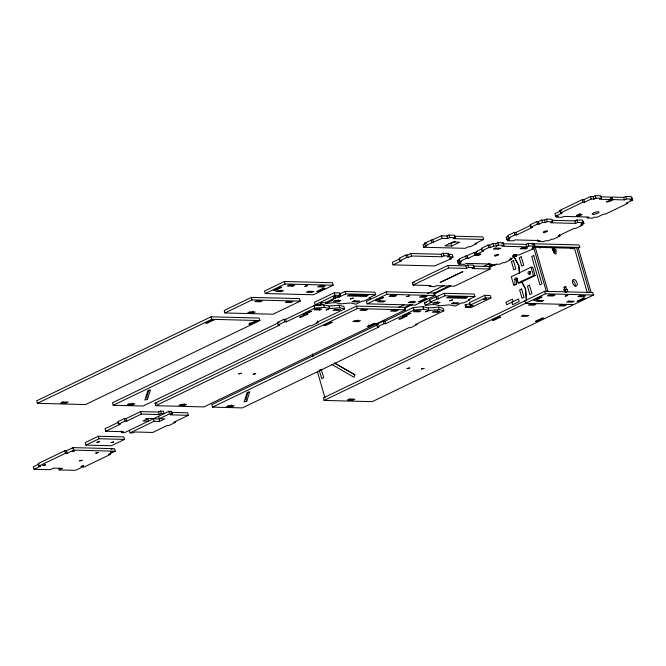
<?xml version="1.0" encoding="UTF-8"?>
<svg xmlns="http://www.w3.org/2000/svg" width="666" height="666" viewBox="0 0 666 666"><rect width="100%" height="100%" fill="white"/><g stroke="black" fill="none" stroke-linecap="round" stroke-linejoin="round"><path stroke-width="1" d="M513.702 285.065L514.918 284.482L514.926 279.72A1.34 1.049 -88.5 0 1 515.551 277.988A1.34 1.049 -88.5 0 1 516.899 278.771L518.106 282.942L519.763 282.983L535.131 275.582L532.717 267.233L531.06 267.191L511.297 276.715L513.702 285.065L516.575 284.524L516.583 279.762A1.34 1.049 -88.5 0 1 517.207 278.03M148.834 390.268L146.728 396.886L147.452 399.392L144.88 400.033L147.885 390.584L150.458 389.943L147.452 399.392M248.11 392.141L246.004 398.759L246.728 401.265L244.156 401.906L247.161 392.457L249.733 391.816L246.728 401.265M211.022 316.808L36.688 400.815L37.413 403.321L85.556 404.553L259.898 320.554L259.174 318.048L211.022 316.808L211.746 319.314L259.898 320.554M251.34 297.386L224.201 310.464L224.925 312.962L273.068 314.202L300.216 301.124L299.492 298.618L251.34 297.386L252.064 299.891L300.216 301.124M284.324 281.493L264.519 291.034L265.243 293.54L313.386 294.772L333.191 285.231L332.467 282.725L284.324 281.493L285.048 283.999L333.191 285.231M37.413 403.321L211.746 319.314M224.925 312.962L252.064 299.891M265.243 293.54L285.048 283.999M281.468 291.616L283.45 290.667L277.913 290.526L275.932 291.475L281.468 291.616L280.985 289.951M292.715 286.205L294.688 285.248L289.152 285.106L287.179 286.064L292.715 286.205L292.232 284.532M253.246 312.945L255.22 311.988L249.683 311.846L247.71 312.804L253.246 312.945L252.764 311.272M323.152 286.979L325.125 286.03L319.588 285.889L317.615 286.838L323.152 286.979L322.669 285.314M250.491 324.242L257.076 321.07L255.419 321.02L248.826 324.2L250.491 324.242L250.008 322.569M424.617 243.123L426.273 243.173L422.985 244.755L423.709 247.261L426.998 245.671L425.341 245.629L424.617 243.123L441.433 235.864L446.961 236.005L448.942 235.056L454.478 235.198L455.194 237.704L453.221 238.653L483.658 239.435L482.933 236.93L454.528 236.205M448.609 254.454L452.297 254.554L453.022 257.051L447.485 256.91L449.458 255.96L448.734 253.455L443.206 253.313L441.225 254.262L410.789 253.488L407.5 255.07L405.835 255.028L399.25 258.208L399.975 260.706L401.631 260.756L393.065 264.877L392.341 262.371L400.05 258.658M425.341 245.629L442.157 238.37L447.685 238.511L449.667 237.562L455.194 237.704M399.975 260.706L406.56 257.534L408.216 257.575L411.513 255.994L441.949 256.768L443.931 255.819L449.458 255.96M321.911 304.362C317.024 303.413 324.225 301.998 325.1 302.83L340.459 295.421L339.735 292.915L334.207 292.774L314.435 302.297L315.16 304.803L320.696 304.945L321.911 304.362L321.428 302.689M278.155 322.935L112.504 402.755L113.228 405.261L279.82 324.991L278.155 324.95L277.431 322.444L284.024 319.272L285.681 319.314L313.977 305.677L323.626 304.82L328.921 306.06L339.094 305.219L343.864 306.443L344.588 308.949L316.292 322.585L317.948 322.627L317.466 320.962M315.16 304.803L334.931 295.279L340.459 295.421M339.269 294.197L345.046 291.408L374.933 292.174L375.657 294.68L369.047 297.869L370.712 297.91L364.119 301.082L362.462 301.04L355.852 304.22L350.557 302.988L340.909 303.838L335.09 302.589L325.974 303.455L325.491 301.79M278.155 324.95L284.748 321.778L286.405 321.82L314.702 308.183L324.35 307.326L329.645 308.566L339.818 307.725L344.588 308.949M325.974 303.455L332.575 300.274L330.919 300.233L337.504 297.061L339.169 297.103L345.771 293.914L375.657 294.68M449.001 243.481L450.932 243.531L455.394 241.383M306.202 313.969L311.472 311.43L309.807 311.388L303.221 314.56L304.878 314.602L299.608 317.141L301.265 317.183L307.858 314.011L306.202 313.969L305.719 312.296M451.656 246.037L459.69 242.166L452.938 241.991L444.905 245.871L451.656 246.037L450.932 243.531M319.747 309.965L321.72 309.016L316.184 308.874L314.21 309.823L319.747 309.965L319.264 308.3M338.852 301.465L340.825 300.508L335.298 300.366L333.316 301.323L338.852 301.465L338.37 299.792M132.909 404.77L134.89 403.812L129.354 403.671L127.381 404.62L132.909 404.77L132.426 403.096M447.419 254.087L448.734 253.455M483.658 239.435L475.091 243.565L476.756 243.606L470.163 246.786L468.506 246.736L465.209 248.326L423.709 247.261M453.022 257.051L449.725 258.641L451.382 258.683L450.899 257.018M317.948 322.627L311.363 325.807L309.698 325.757L143.107 406.027L113.228 405.261M451.382 258.683L434.573 265.942L393.065 264.877M155.053 403.18L356.535 306.094L404.678 307.334L405.403 309.84L203.921 406.918L155.777 405.686L155.053 403.18L157.109 403.23M386.222 291.791L366.417 301.332L367.141 303.838L415.284 305.078L435.089 295.538L434.365 293.032L386.222 291.791L386.938 294.297L435.089 295.538M118.565 424.217L125.15 421.037L126.815 421.087L141.309 414.102L159.291 414.56L161.272 413.611L164.036 413.678L163.312 411.172L160.548 411.105L158.566 412.054L140.584 411.596L126.09 418.581L124.425 418.539L117.84 421.711L118.565 424.217L120.221 424.259L105.728 431.243L105.003 428.738L118.59 422.186M503.338 243.798L526.165 244.38L528.138 243.431L533.674 243.573L534.398 246.079L528.862 245.937L526.881 246.886L501.981 246.245L503.962 245.296L503.238 242.79L497.702 242.649L495.729 243.598L492.957 243.531L489.66 245.121L488.003 245.08L481.418 248.251L482.134 250.757L483.799 250.799L476.881 254.129L480.061 253.779L479.204 254.196L480.86 254.237L478.887 255.186L475.149 255.528L476.007 255.111L475.291 252.605L474.184 252.58L459.016 259.041L459.74 261.547L461.396 261.596L458.1 263.178L457.375 260.672L459.848 259.482M530.902 225.25L516.017 232.417L514.36 232.376L507.767 235.548L508.491 238.053L510.156 238.103L506.859 239.685L506.135 237.179L508.608 235.989M552.089 220.304L574.916 220.887L576.898 219.938L582.425 220.08L583.15 222.586L577.622 222.444L575.64 223.393L550.74 222.76L552.713 221.803L551.989 219.297L546.461 219.156L544.48 220.105L541.716 220.038L538.419 221.628L536.763 221.587L530.169 224.758L530.894 227.264L532.559 227.306L516.741 234.923L515.084 234.882L508.491 238.053M559.823 210.473L561.48 210.514L554.895 213.686L555.619 216.192L562.204 213.02L560.547 212.978L559.823 210.473L582.226 199.675L583.882 199.717L590.476 196.545L593.24 196.62L595.213 195.662L600.749 195.804L601.473 198.31L599.5 199.267L611.122 199.559L610.397 197.053L600.707 196.811M155.777 405.686L357.259 308.599L405.403 309.84M367.141 303.838L386.938 294.297M477.231 255.145L476.157 251.623L482.209 248.709M490.126 269.014L454.545 286.164L436.555 285.697L434.582 286.655L429.046 286.513L431.027 285.556L413.037 285.098L412.312 282.592L447.893 265.443L465.884 265.909L467.857 264.96L473.393 265.101L474.117 267.607L472.136 268.556L490.126 269.014L489.402 266.508L473.409 266.1M58.725 468.248L59.199 469.921L75.524 470.338L82.118 467.166L83.774 467.207L110.331 454.412L108.666 454.37L115.26 451.19L114.535 448.684L73.027 447.619L66.442 450.799L64.785 450.757L38.228 463.553L38.953 466.05L40.609 466.1L34.024 469.272L33.3 466.766L39.069 463.986M476.506 252.639L475.649 253.055L476.373 255.553M377.064 300.741L383.658 297.569L381.993 297.527L375.408 300.699L377.064 300.741L376.581 299.076M459.74 261.547L466.325 258.375L467.982 258.416L474.9 255.086L476.007 255.111M482.134 250.757L488.727 247.577L490.384 247.627L493.681 246.037L496.445 246.104L498.426 245.155L503.962 245.296M530.894 227.264L537.487 224.084L539.144 224.134L542.44 222.544L545.204 222.61L547.186 221.661L552.713 221.803M560.547 212.978L582.95 202.181L584.606 202.223L591.192 199.051L593.964 199.117L595.937 198.168L601.473 198.31M98.385 436.238L85.206 442.59L85.931 445.096L111.389 445.754L124.567 439.402L123.843 436.896L98.385 436.238L99.109 438.744L124.567 439.402M413.037 285.098L448.618 267.948L466.6 268.415L468.581 267.457L474.117 267.607M38.953 466.05L65.501 453.263L67.166 453.305L73.751 450.124L115.26 451.19M458.166 261.696L458.891 264.202L460.872 263.253L458.1 263.178M501.914 243.423L503.238 242.79M506.926 238.203L507.65 240.709L509.623 239.76L506.859 239.685M85.931 445.096L99.109 438.744M121.254 430.985L121.736 432.659L123.709 431.701L105.728 431.243M611.122 199.559L606.376 201.848L608.033 201.89L612.179 200.258L611.463 200.241L610.739 197.735L612.054 197.103L623.676 197.394L625.649 196.445L631.185 196.587L631.909 199.092L629.936 200.041L632.7 200.116L631.976 197.611M158.633 416.233L159.357 418.739L164.893 418.881L159.624 421.42L158.899 418.922L153.363 418.772L124.5 432.725L121.736 432.659M171.637 412.387L187.621 412.803L188.345 415.309L170.363 414.843L172.336 413.894L171.612 411.388L168.848 411.313L153.821 418.598L148.293 418.456L143.015 420.995L148.551 421.137L147.827 418.631L145.987 418.589M170.296 412.021L171.612 411.388M184.599 405.419L186.572 404.47L181.035 404.329L179.062 405.278L184.599 405.419L184.116 403.746M358.433 321.653L360.414 320.704L354.878 320.562L352.905 321.512L358.433 321.653L357.95 319.988M576.714 215.076L577.197 216.75L579.237 216.134L580.685 215.434L580.203 213.761M579.487 213.744L579.969 215.418L581.942 214.46L577.588 215.351L575.541 216.708L563.919 216.408L561.938 217.357L556.41 217.216L558.383 216.267L555.619 216.192M611.463 200.241L612.778 199.6L624.4 199.9L626.373 198.951L631.909 199.092M129.312 430.361L130.036 432.867L154.087 421.278L159.624 421.42M159.357 418.739L169.572 413.819L172.336 413.894M59.199 469.921L62.496 468.331L53.646 468.106L50.35 469.688L34.024 469.272M398.659 307.409L404.287 304.703M427.722 293.415L444.588 285.281M483.957 266.317L489.568 263.611M532.35 244.206L533.674 243.573M488.844 263.311L489.327 264.985L491.308 264.036L466.4 263.395L464.427 264.344L458.891 264.202M537.604 239.818L538.086 241.492L540.059 240.543L515.159 239.902L513.186 240.851L507.65 240.709M413.802 302.705L415.775 301.748L410.248 301.606L408.266 302.564L413.802 302.705L413.32 301.032M525.699 248.868L527.672 247.91L522.144 247.769L520.163 248.726L525.699 248.868L525.216 247.194M405.011 307.209L410.631 304.495M434.065 293.207L450 285.531M489.36 266.567L493.106 264.76M404.653 308.216L412.146 304.612M433.666 294.239L450.516 286.122M488.836 267.657L496.137 264.144M534.398 246.079L532.417 247.028L535.189 247.103L531.893 248.693L533.549 248.734L533.066 247.061M583.15 222.586L581.177 223.535L583.94 223.61L583.216 221.104M513.603 254.42L514.085 256.094L513.228 256.502L516.408 256.152L515.925 254.479M368.856 326.606L375.441 323.435L373.784 323.385L367.199 326.565L368.856 326.606L368.373 324.933M516.408 256.152L509.49 259.482L511.147 259.524L510.664 257.859M583.94 223.61L580.652 225.2L582.309 225.241L575.724 228.413L574.059 228.371L558.25 235.989L559.906 236.03L559.423 234.365M632.7 200.116L626.115 203.288L627.772 203.33L605.369 214.127L603.712 214.086L597.119 217.258L594.355 217.191L592.374 218.14L586.846 217.998L588.819 217.049L577.197 216.75M511.147 259.524L504.562 262.704L502.897 262.654L499.608 264.244L496.836 264.177L494.863 265.126L489.327 264.985M533.549 248.734L518.381 255.195L516.916 254.728L512.42 256.044L514.085 256.094M559.906 236.03L553.321 239.211L551.656 239.161L548.359 240.751L545.596 240.684L543.623 241.633L538.086 241.492M212.504 407.134L242.382 407.908L408.974 327.639L410.639 327.68L417.224 324.5L415.567 324.459L443.864 310.822L443.14 308.316L438.37 307.093L428.196 307.933L422.902 306.693L413.261 307.55L384.956 321.187L383.3 321.145L376.706 324.317L377.431 326.823L379.096 326.864L212.504 407.134L211.78 404.637L378.371 324.359M188.345 415.309L173.851 422.294L175.508 422.336L168.923 425.507L167.258 425.466L152.764 432.45L134.782 431.984L132.8 432.942L130.036 432.867M425.249 305.328L434.365 304.462L440.193 305.719L449.833 304.861L455.128 306.102L461.738 302.913L463.394 302.955L469.988 299.783L468.323 299.742L474.933 296.561L474.209 294.056L444.322 293.29L429.47 299.6L430.194 302.106L431.851 302.148L425.249 305.328L424.525 302.822L430.303 300.041M539.943 248.085L541.267 247.452M377.431 326.823L384.024 323.651L385.681 323.693L413.977 310.056L423.626 309.199L428.921 310.439L439.094 309.598L443.864 310.822M430.194 302.106L445.046 295.787L474.933 296.561M438.128 303.338L440.101 302.389L434.573 302.247L432.592 303.197L438.128 303.338L437.645 301.665M552.572 248.743L554.545 247.794L574.467 248.301L587.221 292.474M555.744 249.484L553.055 250.416L555.744 249.484L556.277 251.323L553.579 252.256M232.184 406.643L234.166 405.686L228.629 405.544L226.656 406.501L232.184 406.643L231.71 404.97M465.442 298.318L467.424 297.369L448.601 296.886L446.628 297.835L465.442 298.318L464.96 296.653M437.837 312.329L439.81 311.372L434.282 311.23L432.301 312.188L437.837 312.329L437.354 310.656M570.387 248.868L571.703 248.235M573.143 248.942L576.448 247.352L589.46 292.449M577.963 248.301L579.761 247.436L579.045 244.93L530.894 243.698M470.887 306.252L470.163 303.746L464.968 304.845L465.692 307.351L471.228 307.492L490.992 297.968L490.268 295.463L484.731 295.321L469.372 302.722L470.096 305.228L473.085 305.552L465.692 307.351M470.096 305.228L485.456 297.827L490.992 297.968M518.106 282.942L533.466 275.541L535.131 275.582M544.638 291.3L323.36 397.918L324.084 400.424L372.227 401.665L593.506 295.038L592.782 292.532L544.638 291.3L545.362 293.806L593.506 295.038M324.084 400.424L545.362 293.806M563.852 287.829L565.825 286.88L566.55 289.385L567.274 289.402L567.798 291.242L565.101 292.174M563.569 289.976L564.893 289.344L564.169 286.838L565.825 286.88M566.55 289.385L564.577 290.334L567.274 289.402M567.141 291.558L565.825 292.191L565.292 290.351M350.133 400.091L352.106 399.142M71.87 448.593L72.81 448.268M552.181 248.102L553.995 247.844L552.289 248.668M110.989 449.242L112.154 449.192M424.525 302.822L426.548 302.63M610.739 197.735L611.455 197.752M579.969 215.418L580.685 215.434M534.69 246.278L579.761 247.436M535.73 247.311L552.888 247.752L553.371 249.417L552.647 249.4L554.62 253.763L556.285 253.804L555.561 251.298M476.157 251.623L477.264 251.656M457.375 260.672L459.224 260.722M514.926 279.72L516.583 279.762M514.918 284.482L516.575 284.524M412.312 282.592L414.31 282.642M564.893 289.344L564.169 289.327L564.701 291.159L565.417 291.175M573.709 304.578L525.557 303.346L524.841 300.841M277.431 322.444L279.096 322.486M334.515 363.028L354.853 374.725L353.996 377.272L331.859 364.46M334.54 363.128L354.878 374.833M521.803 281.743L525.416 288.561L526.498 300.882L525.649 289.352L521.403 281.085M625.649 196.445L626.373 198.951M623.676 197.394L624.4 199.9M612.054 197.103L612.778 199.6M610.247 199.284L610.73 200.957M595.213 195.662L595.937 198.168M593.24 196.62L593.964 199.117M590.476 196.545L591.192 199.051M583.882 199.717L584.606 202.223M582.226 199.675L582.95 202.181M578.754 214.46L579.237 216.134M578.038 214.444L578.513 216.109M576.898 219.938L577.622 222.444M574.916 220.887L575.64 223.393M578.105 247.394L591.125 292.491M546.461 219.156L547.186 221.661M554.545 247.794L555.028 249.467M553.771 250.433L554.303 252.272M544.48 220.105L545.204 222.61M541.716 220.038L542.44 222.544M538.419 221.628L539.144 224.134M536.763 221.587L537.487 224.084M534.465 244.597L547.96 291.383M533.566 247.228L546.295 291.342M528.138 243.431L528.862 245.937M526.165 244.38L526.881 246.886M531.06 267.191L533.466 275.541M516.017 232.417L516.741 234.923M514.36 232.376L515.084 234.882M514.818 254.454L515.301 256.119M513.961 254.862L514.443 256.535M497.702 242.649L498.426 245.155M513.228 301.573L512.504 299.067L505.91 302.239L506.635 304.745L518.498 299.034L519.222 301.54L512.629 304.712L511.904 302.206M495.729 243.598L496.445 246.104M492.957 243.531L493.681 246.037M489.66 245.121L490.384 247.627M488.003 245.08L488.727 247.577M478.404 253.513L478.887 255.186M474.184 252.58L474.9 255.086M484.731 295.321L485.456 297.827M467.266 255.91L467.982 258.416M465.601 255.869L466.325 258.375M467.857 264.96L468.581 267.457M465.884 265.909L466.6 268.415M448.942 235.056L449.667 237.562M446.961 236.005L447.685 238.511M466.183 304.254L466.908 306.76M441.433 235.864L442.157 238.37M447.893 265.443L448.618 267.948M443.206 253.313L443.931 255.819M441.225 254.262L441.949 256.768M432.867 239.993L433.591 242.499M431.202 239.951L431.926 242.457M444.322 293.29L445.046 295.787M437.72 296.47L438.444 298.976M436.055 296.428L436.779 298.934M438.37 307.093L439.094 309.598M428.196 307.933L428.921 310.439M410.789 253.488L411.513 255.994M422.902 306.693L423.626 309.199M407.5 255.07L408.216 257.575M405.835 255.028L406.56 257.534M413.261 307.55L413.977 310.056M384.956 321.187L385.681 323.693M383.3 321.145L384.024 323.651M356.535 306.094L357.259 308.599M345.046 291.408L345.771 293.914M338.686 295.429L339.169 297.103M339.094 305.219L339.818 307.725M334.207 292.774L334.931 295.279M328.921 306.06L329.645 308.566M323.626 304.82L324.35 307.326M313.977 305.677L314.702 308.183M312.287 353.846L313.137 356.785M317.382 371.495L325.016 397.96M285.681 319.314L286.405 321.82M284.024 319.272L284.748 321.778M168.848 411.313L169.572 413.819M160.548 411.105L161.272 413.611M158.566 412.054L159.291 414.56M153.363 418.772L154.087 421.278M140.584 411.596L141.309 414.102M126.09 418.581L126.815 421.087M124.425 418.539L125.15 421.037M73.027 447.619L73.751 450.124M66.442 450.799L67.166 453.305M64.785 450.757L65.501 453.263M519.488 273.293L518.681 265.218L513.952 256.643L518.906 266.009L519.538 273.202M517.807 280.761A1.34 1.049 -88.5 0 1 517.107 278.346M530.069 274.142A1.482 1.157 -88.5 0 1 530.511 271.861M530.078 273.976A1.34 1.049 -88.5 0 1 530.386 271.686M572.502 280.536A3.571 2.056 64.3 0 1 575.108 286.155M350.358 298.892L353.18 298.143L350.358 298.892M449.633 300.766L452.455 300.016L449.633 300.766M42.949 465.434L45.455 464.893L42.949 465.434M72.203 451.34L74.692 450.724L72.203 451.34M79.612 460.914L82.093 460.289L79.612 460.914M96.945 442.282L99.425 441.666L96.945 442.282M81.135 466.416L83.625 465.8L81.135 466.416M95.754 453.13L98.243 452.514L95.754 453.13M111.089 442.649L113.57 442.024L111.089 442.649M110.389 452.322L112.887 451.781L110.389 452.322M238.753 373.876L241.234 373.251L238.753 373.876M304.936 286.263L307.426 285.647L304.936 286.263M253.222 374.25L255.702 373.634L253.222 374.25M333.308 297.103L335.789 296.478L333.308 297.103M326.157 309.881L328.646 309.257L326.157 309.881M406.834 296.57L409.324 295.945L406.834 296.57M425.441 311.755L427.922 311.139L425.441 311.755M407.059 368.623L409.54 367.998L407.059 368.623M421.52 368.997L424.009 368.373L421.52 368.997M483.841 299.642L486.322 299.026L483.841 299.642M565.251 296.07L567.74 295.454L565.251 296.07M212.254 319.913L205.661 323.093L207.326 323.135L213.911 319.955L212.254 319.913M280.103 287.221L273.51 290.401L275.175 290.443L281.76 287.271L280.103 287.221M256.868 300.666L254.895 301.615L260.431 301.756L262.404 300.807L256.868 300.666M62.671 401.956L60.689 402.913L66.225 403.055L68.207 402.106L62.671 401.956M287.304 301.448L285.331 302.397L290.867 302.539L292.84 301.59L287.304 301.448M308.35 291.308L306.368 292.257L311.904 292.399L313.886 291.45L308.35 291.308M323.26 288.328L316.675 291.508L318.331 291.55L324.925 288.378L323.26 288.328M349.325 295.013L347.352 295.962L366.167 296.445L368.14 295.496L349.325 295.013M334.998 309.357L333.025 310.306L338.561 310.448L340.534 309.499L334.998 309.357M354.112 300.849L352.156 301.79L357.692 301.931L359.64 300.99L354.112 300.849M330.619 322.277L324.034 325.458L325.691 325.499L332.284 322.319L330.619 322.277M362.063 309.374L360.081 310.331L365.617 310.473L367.599 309.524L362.063 309.374M379.811 300.824L377.83 301.781L383.366 301.923L385.339 300.965L379.811 300.824M391.05 295.413L389.077 296.362L394.613 296.503L396.586 295.554L391.05 295.413M495.263 248.085L493.281 249.034L498.817 249.176L500.799 248.227L495.263 248.085M462.437 271.686L440.101 282.451L462.995 271.695L462.437 271.686M392.499 310.156L390.517 311.114L396.054 311.255L398.035 310.298L392.499 310.156M421.486 296.187L419.513 297.144L425.05 297.286L427.023 296.328L421.486 296.187M425.158 298.634L418.573 301.806L420.229 301.848L426.823 298.676L425.158 298.634M513.403 260.581L511.421 261.53L513.836 269.88L515.809 268.931L513.403 260.581M521.262 256.793L519.289 257.742L521.703 266.092L523.676 265.143L521.262 256.793M409.082 313.261L402.497 316.433L404.154 316.475L398.884 319.014L400.549 319.056L407.134 315.884L405.477 315.842L410.747 313.303L409.082 313.261M415.467 310.747L413.486 311.696L419.022 311.846L420.995 310.889L415.467 310.747M533.716 255.553L531.734 256.502L539.935 284.898L541.908 283.941L533.716 255.553M453.388 302.73L451.431 303.671L456.968 303.813L458.924 302.872L453.388 302.73M321.262 369.33L319.28 370.288L321.695 378.638L323.668 377.689L321.262 369.33M521.595 288.977L519.622 289.926L522.027 298.276L524.009 297.327L521.595 288.977M529.462 285.19L527.464 286.147L529.87 294.497L531.876 293.54L529.462 285.19M498.926 317.024L492.332 320.196L493.997 320.238L500.582 317.066L498.926 317.024M540.417 297.028L533.824 300.208L535.489 300.249L542.074 297.078L540.417 297.028M530.361 304.121L528.388 305.07L533.924 305.219L535.897 304.262L530.361 304.121M538.228 300.333L536.255 301.282L541.783 301.423L543.764 300.474L538.228 300.333M549.467 294.913L547.494 295.87L553.03 296.012L555.003 295.055L549.467 294.913M349.342 399.067L347.361 400.016L352.897 400.166L354.878 399.209L349.342 399.067M523.176 315.309L521.203 316.258L526.739 316.4L528.712 315.451L523.176 315.309M560.797 304.903L558.824 305.852L564.36 305.994L566.333 305.045L560.797 304.903M568.664 301.115L566.691 302.064L572.219 302.206L574.2 301.257L568.664 301.115M579.911 295.696L577.93 296.645L583.466 296.786L585.439 295.837L579.911 295.696M542.091 318.132L535.497 321.303L537.154 321.345L543.747 318.173L542.091 318.132M583.582 298.135L576.989 301.315L578.654 301.357L585.239 298.185L583.582 298.135M495.412 255.919A2.231 0.516 -16.1 0 0 498.784 254.603A2.231 0.516 -16.1 0 0 495.737 254.903A2.231 0.516 -16.1 0 0 495.412 255.919M544.172 232.426A2.231 0.516 -16.1 0 0 547.544 231.11A2.231 0.516 -16.1 0 0 544.488 231.41A2.231 0.516 -16.1 0 0 544.172 232.426M593.656 214.319A3.571 0.824 -16.1 0 0 599.059 212.213A3.571 0.824 -16.1 0 0 594.172 212.687A3.571 0.824 -16.1 0 0 593.656 214.319M529.895 273.743A1.34 1.049 -88.5 0 0 529.27 271.57A1.34 1.049 -88.5 0 0 528.105 273.368A1.34 1.049 -88.5 0 0 529.895 273.743M572.444 281.876A3.571 2.056 64.3 0 0 576.34 286.039A3.571 2.056 64.3 0 0 575.715 280.478A3.571 2.056 64.3 0 0 572.444 281.876"/></g></svg>
